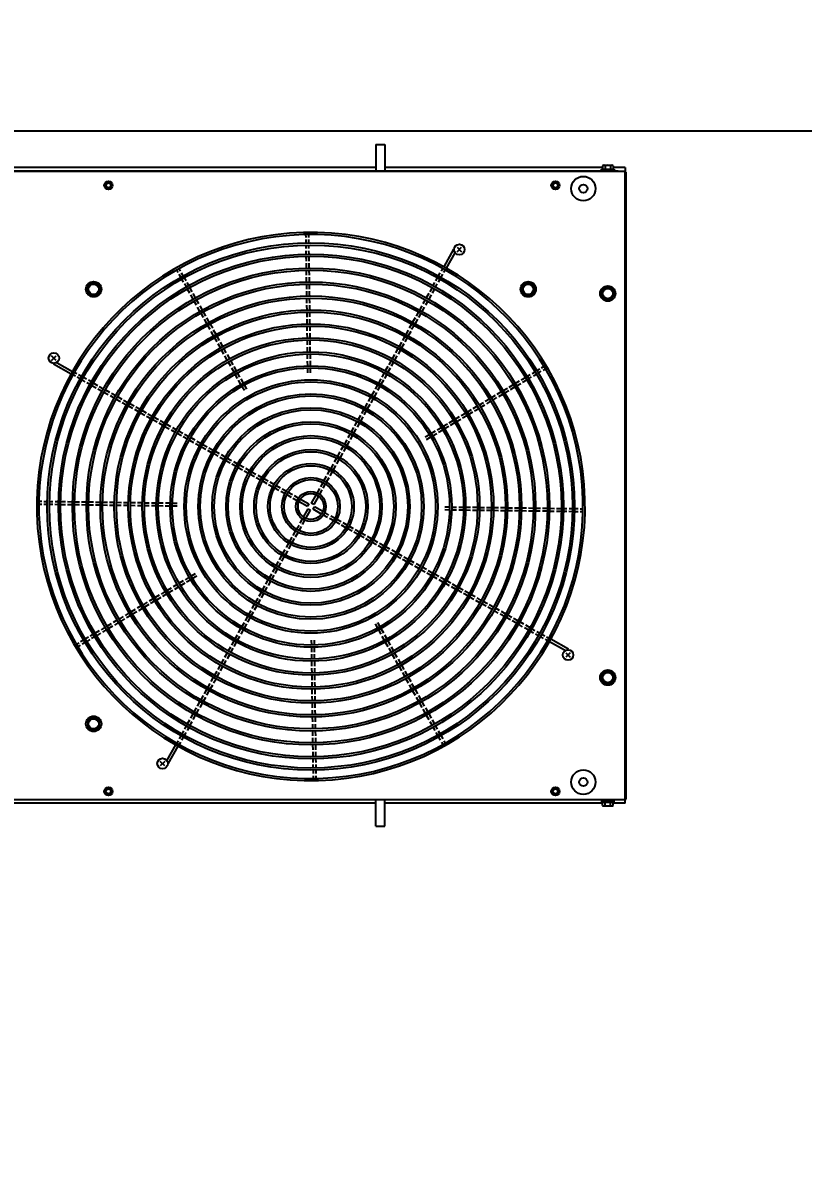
# Model space of a CAD drawing. Header units: millimetres. Extents: x -15161 to 10473752, y -72817 to 33960.
# Drawn here: x 74406.6 to 74518.3, y -45369.9 to -45206.5 of the extents above; entities that cross this region are included whole.
import ezdxf
from ezdxf import colors
from ezdxf.entities.mleader import LeaderData, LeaderLine
from ezdxf.enums import TextEntityAlignment as Align
from ezdxf.math import Vec2, Vec3

# ---------------------------------------------------------------- set-up
doc = ezdxf.new("R2010")
doc.units = ezdxf.units.MM
doc.styles.get("Standard").update_dxf_attribs({"font": 'arial.ttf'})

# ---------------------------------------------------------------- blocks, each defined once
blk = doc.blocks.new('建築底圖1140116')
blk.add_lwpolyline([(1710.08, -21908.9), (-1953.16, -21908.9)])
blk = doc.blocks.new('機組圖灰底')
at = {"color": 8}
for p, q in [((83260.22, -33323.92), (83261.52, -33323.92)), ((83260.22, -33323.92), (83260.22, -33327.74)), ((83261.52, -33323.92), (83261.52, -33327.74)), ((83260.22, -33327.24), (83151.62, -33327.24)), ((83292.69, -33327.24), (83261.52, -33327.24)), ((83292.67, -33326.97), (83292.67, -33327.45)), ((83292.86, -33326.9), (83293.98, -33326.9)), ((83293.05, -33326.97), (83293.05, -33327.45)), ((83293.8, -33326.97), (83293.8, -33327.45)), ((83294.17, -33326.97), (83294.17, -33327.45)), ((83295.92, -33327.24), (83294.19, -33327.24)), ((83295.92, -33327.24), (83295.92, -33327.77)), ((83295.92, -33327.77), (83115.92, -33327.77)), ((83295.8, -33327.77), (83116.04, -33327.77)), ((83292.54, -33327.74), (83119.32, -33327.74)), ((83292.52, -33327.77), (83292.52, -33327.45)), ((83292.52, -33327.45), (83294.32, -33327.45)), ((83294.32, -33327.61), (83292.52, -33327.61)), ((83294.32, -33327.77), (83292.52, -33327.77)), ((83293.26, -33327.61), (83293.42, -33327.45)), ((83293.42, -33327.61), (83293.58, -33327.45)), ((83294.32, -33327.45), (83294.32, -33327.77)), ((83294.92, -33327.74), (83294.34, -33327.74)), ((83294.92, -33327.74), (83294.95, -33327.77)), ((83295.92, -33331.27), (83295.92, -33327.77)), ((83296.04, -33327.87), (83295.92, -33327.87)), ((83295.92, -33417.65), (83295.92, -33327.89)), ((83296.04, -33417.67), (83296.04, -33327.87)), ((83250.22, -33337.23), (83250.21, -33336.83)), ((83250.62, -33337.23), (83250.61, -33336.83)), ((83250.23, -33338.03), (83250.22, -33337.53)), ((83250.24, -33338.83), (83250.23, -33338.33)), ((83250.63, -33338.03), (83250.62, -33337.53)), ((83250.64, -33338.83), (83250.63, -33338.33)), ((83271.85, -33338.65), (83272.49, -33339.28)), ((83271.85, -33339.28), (83272.49, -33338.65)), ((83250.25, -33339.63), (83250.24, -33339.13)), ((83250.26, -33340.63), (83250.25, -33339.93)), ((83250.27, -33340.63), (83250.26, -33339.93)), ((83250.65, -33339.63), (83250.64, -33339.13)), ((83250.66, -33340.63), (83250.65, -33339.93)), ((83250.67, -33340.63), (83250.66, -33339.93)), ((83271.34, -33338.92), (83269.93, -33341.43)), ((83271.5, -33339.45), (83270.28, -33341.63)), ((83231.91, -33342.24), (83231.71, -33341.89)), ((83232.25, -33342.05), (83232.06, -33341.7)), ((83250.28, -33341.63), (83250.27, -33340.93)), ((83250.29, -33342.63), (83250.28, -33341.93)), ((83250.68, -33341.63), (83250.67, -33340.93)), ((83250.69, -33342.63), (83250.68, -33341.93)), ((83269.59, -33342.05), (83269.78, -33341.7)), ((83269.94, -33342.24), (83270.13, -33341.89)), ((83232.3, -33342.94), (83232.05, -33342.5)), ((83232.64, -33342.74), (83232.4, -33342.31)), ((83232.69, -33343.64), (83232.44, -33343.2)), ((83233.04, -33343.44), (83232.79, -33343)), ((83250.3, -33343.63), (83250.3, -33342.93)), ((83250.7, -33343.63), (83250.7, -33342.93)), ((83268.81, -33343.44), (83269.05, -33343.01)), ((83269.16, -33343.64), (83269.4, -33343.2)), ((83269.2, -33342.74), (83269.44, -33342.31)), ((83269.55, -33342.94), (83269.79, -33342.5)), ((83233.08, -33344.33), (83232.83, -33343.9)), ((83233.43, -33344.14), (83233.18, -33343.7)), ((83233.57, -33345.21), (83233.22, -33344.6)), ((83233.92, -33345.01), (83233.57, -33344.4)), ((83234.4, -33345.88), (83234.06, -33345.27)), ((83250.32, -33344.63), (83250.31, -33343.93)), ((83250.33, -33345.63), (83250.32, -33344.93)), ((83250.72, -33344.63), (83250.71, -33343.93)), ((83250.73, -33345.63), (83250.72, -33344.93)), ((83267.78, -33345.27), (83267.44, -33345.88)), ((83268.27, -33344.4), (83267.93, -33345.01)), ((83268.62, -33344.6), (83268.27, -33345.21)), ((83268.42, -33344.14), (83268.66, -33343.7)), ((83268.76, -33344.34), (83269.01, -33343.9)), ((83234.06, -33346.08), (83233.71, -33345.47)), ((83234.54, -33346.95), (83234.2, -33346.34)), ((83234.89, -33346.76), (83234.55, -33346.15)), ((83250.34, -33346.63), (83250.33, -33345.93)), ((83250.74, -33346.63), (83250.73, -33345.93)), ((83250.76, -33347.62), (83250.75, -33346.93)), ((83267.29, -33346.15), (83266.95, -33346.76)), ((83267.64, -33346.34), (83267.3, -33346.95)), ((83268.13, -33345.47), (83267.79, -33346.08)), ((83235.03, -33347.82), (83234.69, -33347.21)), ((83235.38, -33347.63), (83235.04, -33347.02)), ((83235.52, -33348.7), (83235.18, -33348.09)), ((83235.87, -33348.5), (83235.53, -33347.89)), ((83250.36, -33347.63), (83250.35, -33346.93)), ((83250.37, -33348.63), (83250.36, -33347.93)), ((83250.77, -33348.62), (83250.76, -33347.92)), ((83266.31, -33347.89), (83265.97, -33348.5)), ((83266.66, -33348.09), (83266.32, -33348.7)), ((83266.8, -33347.02), (83266.46, -33347.63)), ((83267.15, -33347.21), (83266.81, -33347.82)), ((83236.01, -33349.57), (83235.67, -33348.96)), ((83236.36, -33349.37), (83236.02, -33348.76)), ((83236.5, -33350.44), (83236.16, -33349.83)), ((83236.85, -33350.25), (83236.51, -33349.64)), ((83250.38, -33349.63), (83250.37, -33348.93)), ((83250.4, -33350.63), (83250.39, -33349.93)), ((83250.78, -33349.62), (83250.77, -33348.92)), ((83250.8, -33350.62), (83250.79, -33349.92)), ((83265.34, -33349.64), (83264.99, -33350.25)), ((83265.68, -33349.83), (83265.34, -33350.44)), ((83265.82, -33348.76), (83265.48, -33349.37)), ((83266.17, -33348.96), (83265.83, -33349.57)), ((83236.99, -33351.31), (83236.65, -33350.7)), ((83237.34, -33351.12), (83236.99, -33350.51)), ((83237.48, -33352.19), (83237.13, -33351.58)), ((83237.83, -33351.99), (83237.48, -33351.38)), ((83250.41, -33351.63), (83250.4, -33350.93)), ((83250.81, -33351.62), (83250.8, -33350.92)), ((83264.36, -33351.38), (83264.02, -33351.99)), ((83264.71, -33351.58), (83264.36, -33352.19)), ((83264.85, -33350.51), (83264.5, -33351.12)), ((83265.2, -33350.7), (83264.85, -33351.31)), ((83237.97, -33353.06), (83237.62, -33352.45)), ((83238.31, -33352.86), (83237.97, -33352.25)), ((83238.45, -33353.93), (83238.11, -33353.32)), ((83238.8, -33353.74), (83238.46, -33353.13)), ((83250.42, -33352.63), (83250.41, -33351.93)), ((83250.43, -33353.63), (83250.42, -33352.93)), ((83250.82, -33352.62), (83250.81, -33351.92)), ((83250.83, -33353.62), (83250.82, -33352.92)), ((83263.38, -33353.13), (83263.04, -33353.74)), ((83263.73, -33353.32), (83263.39, -33353.93)), ((83263.87, -33352.25), (83263.53, -33352.86)), ((83264.22, -33352.45), (83263.88, -33353.06)), ((83213.79, -33354.84), (83214.43, -33354.2)), ((83214.43, -33354.84), (83213.79, -33354.2)), ((83238.94, -33354.8), (83238.6, -33354.19)), ((83239.29, -33354.61), (83238.95, -33354)), ((83239.43, -33355.68), (83239.09, -33355.07)), ((83239.78, -33355.48), (83239.44, -33354.87)), ((83250.45, -33354.63), (83250.44, -33353.93)), ((83250.46, -33355.63), (83250.45, -33354.93)), ((83250.85, -33354.62), (83250.84, -33353.92)), ((83250.86, -33355.62), (83250.85, -33354.92)), ((83262.4, -33354.87), (83262.06, -33355.48)), ((83262.75, -33355.07), (83262.41, -33355.68)), ((83262.89, -33354), (83262.55, -33354.61)), ((83263.24, -33354.19), (83262.9, -33354.8)), ((83214.06, -33355.35), (83216.58, -33356.77)), ((83214.6, -33355.2), (83216.78, -33356.42)), ((83217.39, -33356.76), (83217.04, -33356.56)), ((83239.92, -33356.55), (83239.58, -33355.94)), ((83240.27, -33356.35), (83239.93, -33355.74)), ((83240.76, -33357.23), (83240.42, -33356.62)), ((83250.47, -33356.63), (83250.46, -33355.93)), ((83250.87, -33356.62), (83250.86, -33355.92)), ((83261.42, -33356.62), (83261.08, -33357.23)), ((83261.91, -33355.74), (83261.57, -33356.35)), ((83262.26, -33355.94), (83261.92, -33356.55)), ((83282.57, -33356.71), (83283, -33356.46)), ((83283.26, -33356.3), (83283.69, -33356.05)), ((83283.47, -33356.65), (83283.9, -33356.39)), ((83283.95, -33355.9), (83284.29, -33355.69)), ((83284.15, -33356.24), (83284.5, -33356.04)), ((83217.19, -33357.11), (83216.84, -33356.91)), ((83217.89, -33357.5), (83217.45, -33357.25)), ((83218.09, -33357.15), (83217.65, -33356.9)), ((83218.59, -33357.89), (83218.15, -33357.64)), ((83218.78, -33357.54), (83218.35, -33357.3)), ((83219.29, -33358.28), (83218.85, -33358.04)), ((83219.48, -33357.93), (83219.05, -33357.69)), ((83219.74, -33358.08), (83220.35, -33358.42)), ((83240.41, -33357.42), (83240.07, -33356.81)), ((83240.9, -33358.29), (83240.56, -33357.68)), ((83241.25, -33358.1), (83240.91, -33357.49)), ((83241.74, -33358.97), (83241.39, -33358.36)), ((83260.45, -33358.36), (83260.11, -33358.97)), ((83260.94, -33357.49), (83260.59, -33358.1)), ((83261.29, -33357.68), (83260.94, -33358.29)), ((83261.77, -33356.81), (83261.43, -33357.42)), ((83279.31, -33358.66), (83279.91, -33358.3)), ((83280.17, -33358.15), (83280.77, -33357.79)), ((83280.37, -33358.49), (83280.98, -33358.13)), ((83281.03, -33357.64), (83281.63, -33357.28)), ((83281.23, -33357.98), (83281.83, -33357.62)), ((83281.89, -33357.12), (83282.32, -33356.87)), ((83282.09, -33357.47), (83282.52, -33357.21)), ((83282.78, -33357.06), (83283.21, -33356.8)), ((83219.55, -33358.43), (83220.16, -33358.77)), ((83220.42, -33358.92), (83221.03, -33359.26)), ((83220.61, -33358.57), (83221.23, -33358.91)), ((83221.29, -33359.41), (83221.9, -33359.75)), ((83221.49, -33359.06), (83222.1, -33359.4)), ((83222.16, -33359.89), (83222.78, -33360.24)), ((83222.36, -33359.54), (83222.97, -33359.89)), ((83241.39, -33359.17), (83241.04, -33358.56)), ((83259.96, -33359.23), (83259.62, -33359.84)), ((83260.31, -33359.43), (83259.97, -33360.04)), ((83260.8, -33358.56), (83260.45, -33359.17)), ((83276.73, -33360.19), (83277.33, -33359.83)), ((83277.59, -33359.68), (83278.19, -33359.32)), ((83277.8, -33360.02), (83278.4, -33359.67)), ((83278.45, -33359.17), (83279.05, -33358.81)), ((83278.65, -33359.51), (83279.26, -33359.15)), ((83279.51, -33359), (83280.12, -33358.64)), ((83223.04, -33360.38), (83223.65, -33360.72)), ((83223.23, -33360.03), (83223.84, -33360.38)), ((83223.91, -33360.87), (83224.52, -33361.21)), ((83224.1, -33360.52), (83224.72, -33360.86)), ((83224.78, -33361.36), (83225.39, -33361.7)), ((83224.98, -33361.01), (83225.59, -33361.35)), ((83225.85, -33361.5), (83226.46, -33361.84)), ((83258.98, -33360.98), (83258.64, -33361.59)), ((83259.33, -33361.17), (83258.99, -33361.78)), ((83259.47, -33360.1), (83259.13, -33360.72)), ((83259.82, -33360.3), (83259.48, -33360.91)), ((83274.15, -33361.72), (83274.75, -33361.37)), ((83275.01, -33361.21), (83275.61, -33360.86)), ((83275.22, -33361.56), (83275.82, -33361.2)), ((83275.87, -33360.7), (83276.47, -33360.34)), ((83276.08, -33361.05), (83276.68, -33360.69)), ((83276.94, -33360.54), (83277.54, -33360.18)), ((83225.65, -33361.85), (83226.26, -33362.19)), ((83226.53, -33362.34), (83227.14, -33362.68)), ((83226.72, -33361.99), (83227.33, -33362.33)), ((83227.4, -33362.83), (83228.01, -33363.17)), ((83227.59, -33362.48), (83228.21, -33362.82)), ((83228.47, -33362.97), (83229.08, -33363.31)), ((83258, -33362.72), (83257.66, -33363.33)), ((83258.35, -33362.92), (83258.01, -33363.53)), ((83258.49, -33361.85), (83258.15, -33362.46)), ((83258.84, -33362.05), (83258.5, -33362.66)), ((83271.57, -33363.26), (83272.18, -33362.9)), ((83271.78, -33363.6), (83272.38, -33363.24)), ((83272.43, -33362.75), (83273.04, -33362.39)), ((83272.64, -33363.09), (83273.24, -33362.73)), ((83273.29, -33362.24), (83273.89, -33361.88)), ((83273.5, -33362.58), (83274.1, -33362.22)), ((83274.36, -33362.07), (83274.96, -33361.71)), ((83228.27, -33363.32), (83228.88, -33363.66)), ((83229.14, -33363.8), (83229.75, -33364.15)), ((83229.34, -33363.45), (83229.95, -33363.8)), ((83230.02, -33364.29), (83230.63, -33364.63)), ((83230.21, -33363.94), (83230.82, -33364.29)), ((83230.89, -33364.78), (83231.5, -33365.12)), ((83231.08, -33364.43), (83231.69, -33364.77)), ((83257.03, -33364.47), (83256.68, -33365.08)), ((83257.37, -33364.66), (83257.03, -33365.27)), ((83257.51, -33363.59), (83257.17, -33364.21)), ((83257.86, -33363.79), (83257.52, -33364.4)), ((83269, -33364.79), (83269.6, -33364.43)), ((83269.2, -33365.14), (83269.8, -33364.78)), ((83269.86, -33364.28), (83270.46, -33363.92)), ((83270.06, -33364.62), (83270.66, -33364.27)), ((83270.71, -33363.77), (83271.32, -33363.41)), ((83270.92, -33364.11), (83271.52, -33363.76)), ((83231.76, -33365.27), (83232.37, -33365.61)), ((83231.96, -33364.92), (83232.57, -33365.26)), ((83232.63, -33365.76), (83233.24, -33366.1)), ((83232.83, -33365.41), (83233.44, -33365.75)), ((83233.51, -33366.25), (83234.12, -33366.59)), ((83233.7, -33365.9), (83234.31, -33366.24)), ((83234.57, -33366.39), (83235.18, -33366.73)), ((83256.05, -33366.21), (83255.71, -33366.82)), ((83256.4, -33366.41), (83256.05, -33367.02)), ((83256.54, -33365.34), (83256.19, -33365.95)), ((83256.89, -33365.54), (83256.54, -33366.15)), ((83267.28, -33365.81), (83267.88, -33365.46)), ((83267.48, -33366.16), (83268.08, -33365.8)), ((83268.14, -33365.3), (83268.74, -33364.95)), ((83268.34, -33365.65), (83268.94, -33365.29)), ((83234.38, -33366.74), (83234.99, -33367.08)), ((83235.25, -33367.23), (83235.86, -33367.57)), ((83235.45, -33366.88), (83236.06, -33367.22)), ((83236.12, -33367.71), (83236.73, -33368.06)), ((83236.32, -33367.37), (83236.93, -33367.71)), ((83237.19, -33367.85), (83237.8, -33368.2)), ((83255.07, -33367.96), (83254.73, -33368.57)), ((83255.42, -33368.15), (83255.08, -33368.76)), ((83255.56, -33367.09), (83255.22, -33367.7)), ((83255.91, -33367.28), (83255.57, -33367.89)), ((83237, -33368.2), (83237.61, -33368.55)), ((83237.87, -33368.69), (83238.48, -33369.03)), ((83238.06, -33368.34), (83238.67, -33368.68)), ((83238.74, -33369.18), (83239.35, -33369.52)), ((83238.94, -33368.83), (83239.55, -33369.17)), ((83239.61, -33369.67), (83240.22, -33370.01)), ((83239.81, -33369.32), (83240.42, -33369.66)), ((83240.68, -33369.81), (83241.29, -33370.15)), ((83254.09, -33369.7), (83253.75, -33370.31)), ((83254.58, -33368.83), (83254.24, -33369.44)), ((83254.93, -33369.03), (83254.59, -33369.64)), ((83240.49, -33370.16), (83241.1, -33370.5)), ((83241.36, -33370.65), (83241.97, -33370.99)), ((83241.55, -33370.3), (83242.17, -33370.64)), ((83242.23, -33371.14), (83242.84, -33371.48)), ((83242.43, -33370.79), (83243.04, -33371.13)), ((83243.3, -33371.28), (83243.91, -33371.62)), ((83253.6, -33370.58), (83253.26, -33371.19)), ((83253.95, -33370.77), (83253.61, -33371.38)), ((83254.44, -33369.9), (83254.1, -33370.51)), ((83243.1, -33371.62), (83243.71, -33371.97)), ((83243.98, -33372.11), (83244.59, -33372.46)), ((83244.17, -33371.76), (83244.78, -33372.11)), ((83244.85, -33372.6), (83245.46, -33372.94)), ((83245.04, -33372.25), (83245.66, -33372.6)), ((83245.92, -33372.74), (83246.53, -33373.08)), ((83252.63, -33372.32), (83252.28, -33372.93)), ((83252.97, -33372.52), (83252.63, -33373.13)), ((83253.11, -33371.45), (83252.77, -33372.06)), ((83253.46, -33371.64), (83253.12, -33372.26)), ((83245.72, -33373.09), (83246.33, -33373.43)), ((83246.6, -33373.58), (83247.21, -33373.92)), ((83246.79, -33373.23), (83247.4, -33373.57)), ((83247.47, -33374.07), (83248.08, -33374.41)), ((83247.66, -33373.72), (83248.28, -33374.06)), ((83248.34, -33374.56), (83248.96, -33374.9)), ((83248.54, -33374.21), (83249.15, -33374.55)), ((83249.41, -33374.7), (83250.62, -33375.38)), ((83251.65, -33374.07), (83250.97, -33375.28)), ((83251.99, -33374.27), (83251.32, -33375.47)), ((83252.14, -33373.2), (83251.79, -33373.81)), ((83252.48, -33373.39), (83252.14, -33374)), ((83212.37, -33375.47), (83211.97, -33375.47)), ((83212.38, -33375.07), (83211.98, -33375.07)), ((83213.17, -33375.48), (83212.67, -33375.48)), ((83213.18, -33375.08), (83212.68, -33375.08)), ((83213.97, -33375.49), (83213.47, -33375.49)), ((83213.98, -33375.09), (83213.48, -33375.09)), ((83214.77, -33375.51), (83214.27, -33375.5)), ((83214.78, -33375.11), (83214.28, -33375.1)), ((83215.77, -33375.52), (83215.07, -33375.51)), ((83215.78, -33375.12), (83215.08, -33375.11)), ((83216.77, -33375.53), (83216.07, -33375.52)), ((83216.78, -33375.13), (83216.08, -33375.12)), ((83217.77, -33375.55), (83217.07, -33375.54)), ((83217.78, -33375.15), (83217.08, -33375.14)), ((83218.77, -33375.56), (83218.07, -33375.55)), ((83218.78, -33375.16), (83218.08, -33375.15)), ((83219.77, -33375.57), (83219.07, -33375.56)), ((83219.78, -33375.17), (83219.08, -33375.16)), ((83220.77, -33375.58), (83220.07, -33375.58)), ((83220.78, -33375.18), (83220.08, -33375.18)), ((83221.77, -33375.6), (83221.07, -33375.59)), ((83221.78, -33375.2), (83221.08, -33375.19)), ((83222.77, -33375.61), (83222.07, -33375.6)), ((83222.78, -33375.21), (83222.08, -33375.2)), ((83223.77, -33375.62), (83223.07, -33375.61)), ((83223.78, -33375.22), (83223.08, -33375.21)), ((83224.77, -33375.64), (83224.07, -33375.63)), ((83224.78, -33375.24), (83224.08, -33375.23)), ((83225.77, -33375.65), (83225.07, -33375.64)), ((83225.78, -33375.25), (83225.08, -33375.24)), ((83226.77, -33375.66), (83226.07, -33375.65)), ((83226.78, -33375.26), (83226.08, -33375.25)), ((83227.77, -33375.67), (83227.07, -33375.67)), ((83227.78, -33375.27), (83227.08, -33375.27)), ((83228.77, -33375.69), (83228.07, -33375.68)), ((83228.78, -33375.29), (83228.08, -33375.28)), ((83229.77, -33375.7), (83229.07, -33375.69)), ((83229.78, -33375.3), (83229.08, -33375.29)), ((83230.77, -33375.71), (83230.07, -33375.7)), ((83230.78, -33375.31), (83230.08, -33375.3)), ((83231.77, -33375.73), (83231.07, -33375.72)), ((83231.78, -33375.33), (83231.08, -33375.32)), ((83249.22, -33375.05), (83250.42, -33375.73)), ((83249.85, -33377.28), (83250.52, -33376.08)), ((83250.2, -33377.48), (83250.87, -33376.27)), ((83250.62, -33375.38), (83250.42, -33375.73)), ((83250.52, -33376.08), (83250.87, -33376.27)), ((83251.32, -33375.47), (83250.97, -33375.28)), ((83251.22, -33376.17), (83251.42, -33375.82)), ((83252.43, -33376.85), (83251.22, -33376.17)), ((83252.62, -33376.5), (83251.42, -33375.82)), ((83270.07, -33375.82), (83270.77, -33375.83)), ((83270.07, -33376.22), (83270.77, -33376.23)), ((83271.07, -33375.84), (83271.77, -33375.84)), ((83271.07, -33376.24), (83271.77, -33376.24)), ((83272.07, -33375.85), (83272.77, -33375.86)), ((83272.07, -33376.25), (83272.77, -33376.26)), ((83273.07, -33375.86), (83273.77, -33375.87)), ((83273.07, -33376.26), (83273.77, -33376.27)), ((83274.07, -33375.87), (83274.77, -33375.88)), ((83274.07, -33376.27), (83274.77, -33376.28)), ((83275.07, -33375.89), (83275.77, -33375.9)), ((83275.07, -33376.29), (83275.77, -33376.3)), ((83276.07, -33375.9), (83276.77, -33375.91)), ((83276.07, -33376.3), (83276.77, -33376.31)), ((83277.07, -33375.91), (83277.77, -33375.92)), ((83277.07, -33376.31), (83277.77, -33376.32)), ((83278.07, -33375.93), (83278.77, -33375.93)), ((83278.07, -33376.33), (83278.76, -33376.33)), ((83279.06, -33376.34), (83279.76, -33376.35)), ((83279.07, -33375.94), (83279.77, -33375.95)), ((83280.07, -33375.95), (83280.77, -33375.96)), ((83281.07, -33375.96), (83281.77, -33375.97)), ((83282.07, -33375.98), (83282.77, -33375.99)), ((83283.07, -33375.99), (83283.77, -33376)), ((83284.07, -33376), (83284.77, -33376.01)), ((83285.07, -33376.02), (83285.77, -33376.03)), ((83286.07, -33376.03), (83286.77, -33376.04)), ((83287.07, -33376.04), (83287.57, -33376.05)), ((83287.87, -33376.05), (83288.37, -33376.06)), ((83288.67, -33376.06), (83289.17, -33376.07)), ((83289.47, -33376.08), (83289.87, -33376.08)), ((83249.36, -33378.16), (83249.7, -33377.54)), ((83249.71, -33378.35), (83250.05, -33377.74)), ((83253.3, -33377.34), (83252.69, -33377)), ((83253.5, -33376.99), (83252.89, -33376.65)), ((83254.18, -33377.83), (83253.57, -33377.49)), ((83254.37, -33377.48), (83253.76, -33377.14)), ((83255.05, -33378.32), (83254.44, -33377.97)), ((83255.25, -33377.97), (83254.63, -33377.63)), ((83280.06, -33376.35), (83280.76, -33376.36)), ((83281.06, -33376.36), (83281.76, -33376.37)), ((83282.06, -33376.38), (83282.76, -33376.39)), ((83283.06, -33376.39), (83283.76, -33376.4)), ((83284.06, -33376.4), (83284.76, -33376.41)), ((83285.06, -33376.42), (83285.76, -33376.43)), ((83286.06, -33376.43), (83286.76, -33376.44)), ((83287.06, -33376.44), (83287.56, -33376.45)), ((83287.86, -33376.45), (83288.36, -33376.46)), ((83288.66, -33376.46), (83289.16, -33376.47)), ((83289.46, -33376.48), (83289.86, -33376.48)), ((83248.38, -33379.9), (83248.72, -33379.29)), ((83248.73, -33380.1), (83249.07, -33379.49)), ((83248.87, -33379.03), (83249.21, -33378.42)), ((83249.22, -33379.23), (83249.56, -33378.61)), ((83255.92, -33378.81), (83255.31, -33378.46)), ((83256.12, -33378.46), (83255.51, -33378.12)), ((83256.8, -33379.3), (83256.19, -33378.95)), ((83256.99, -33378.95), (83256.38, -33378.6)), ((83257.67, -33379.78), (83257.06, -33379.44)), ((83257.86, -33379.44), (83257.25, -33379.09)), ((83258.74, -33379.92), (83258.13, -33379.58)), ((83247.4, -33381.65), (83247.74, -33381.04)), ((83247.75, -33381.85), (83248.09, -33381.23)), ((83247.89, -33380.78), (83248.23, -33380.17)), ((83248.24, -33380.97), (83248.58, -33380.36)), ((83258.54, -33380.27), (83257.93, -33379.93)), ((83259.41, -33380.76), (83258.8, -33380.42)), ((83259.61, -33380.41), (83259, -33380.07)), ((83260.29, -33381.25), (83259.68, -33380.91)), ((83260.48, -33380.9), (83259.87, -33380.56)), ((83261.36, -33381.39), (83260.74, -33381.05)), ((83246.42, -33383.4), (83246.76, -33382.78)), ((83246.91, -33382.52), (83247.25, -33381.91)), ((83247.26, -33382.72), (83247.6, -33382.11)), ((83261.16, -33381.74), (83260.55, -33381.4)), ((83262.03, -33382.23), (83261.42, -33381.89)), ((83262.23, -33381.88), (83261.62, -33381.54)), ((83262.9, -33382.72), (83262.29, -33382.38)), ((83263.1, -33382.37), (83262.49, -33382.03)), ((83263.78, -33383.21), (83263.17, -33382.86)), ((83263.97, -33382.86), (83263.36, -33382.52)), ((83245.93, -33384.27), (83246.28, -33383.66)), ((83246.28, -33384.46), (83246.62, -33383.85)), ((83246.77, -33383.59), (83247.11, -33382.98)), ((83264.65, -33383.7), (83264.04, -33383.35)), ((83264.85, -33383.35), (83264.23, -33383)), ((83265.52, -33384.18), (83264.91, -33383.84)), ((83265.72, -33383.83), (83265.11, -33383.49)), ((83266.39, -33384.67), (83265.78, -33384.33)), ((83266.59, -33384.32), (83265.98, -33383.98)), ((83267.46, -33384.81), (83266.85, -33384.47)), ((83233.5, -33385.9), (83232.9, -33386.26)), ((83234.36, -33385.39), (83233.76, -33385.75)), ((83234.56, -33385.73), (83233.96, -33386.09)), ((83244.96, -33386.01), (83245.3, -33385.4)), ((83245.3, -33386.21), (83245.65, -33385.6)), ((83245.44, -33385.14), (83245.79, -33384.53)), ((83245.79, -33385.34), (83246.14, -33384.73)), ((83267.27, -33385.16), (83266.66, -33384.82)), ((83268.14, -33385.65), (83267.53, -33385.31)), ((83268.34, -33385.3), (83267.72, -33384.96)), ((83269.01, -33386.14), (83268.4, -33385.8)), ((83269.21, -33385.79), (83268.6, -33385.45)), ((83270.08, -33386.28), (83269.47, -33385.94)), ((83230.92, -33387.44), (83230.32, -33387.79)), ((83231.13, -33387.78), (83230.52, -33388.14)), ((83231.78, -33386.92), (83231.18, -33387.28)), ((83231.99, -33387.27), (83231.38, -33387.63)), ((83232.64, -33386.41), (83232.04, -33386.77)), ((83232.85, -33386.76), (83232.24, -33387.11)), ((83233.71, -33386.25), (83233.1, -33386.6)), ((83243.98, -33387.76), (83244.32, -33387.15)), ((83244.33, -33387.95), (83244.67, -33387.34)), ((83244.47, -33386.89), (83244.81, -33386.28)), ((83244.82, -33387.08), (83245.16, -33386.47)), ((83269.88, -33386.63), (83269.27, -33386.29)), ((83270.76, -33387.12), (83270.15, -33386.77)), ((83270.95, -33386.77), (83270.34, -33386.43)), ((83271.63, -33387.61), (83271.02, -33387.26)), ((83271.82, -33387.26), (83271.21, -33386.91)), ((83272.5, -33388.09), (83271.89, -33387.75)), ((83272.7, -33387.75), (83272.09, -33387.4)), ((83228.34, -33388.97), (83227.74, -33389.33)), ((83228.55, -33389.31), (83227.95, -33389.67)), ((83229.2, -33388.46), (83228.6, -33388.82)), ((83229.41, -33388.8), (83228.81, -33389.16)), ((83230.06, -33387.95), (83229.46, -33388.3)), ((83230.27, -33388.29), (83229.67, -33388.65)), ((83243, -33389.5), (83243.34, -33388.89)), ((83243.35, -33389.7), (83243.69, -33389.09)), ((83243.49, -33388.63), (83243.83, -33388.02)), ((83243.84, -33388.83), (83244.18, -33388.22)), ((83273.37, -33388.58), (83272.76, -33388.24)), ((83273.57, -33388.23), (83272.96, -33387.89)), ((83274.25, -33389.07), (83273.64, -33388.73)), ((83274.44, -33388.72), (83273.83, -33388.38)), ((83275.12, -33389.56), (83274.51, -33389.22)), ((83275.31, -33389.21), (83274.7, -33388.87)), ((83276.19, -33389.7), (83275.58, -33389.36)), ((83224.91, -33391.01), (83224.3, -33391.37)), ((83225.77, -33390.5), (83225.16, -33390.86)), ((83225.97, -33390.85), (83225.37, -33391.2)), ((83226.62, -33389.99), (83226.02, -33390.35)), ((83226.83, -33390.34), (83226.23, -33390.69)), ((83227.48, -33389.48), (83226.88, -33389.84)), ((83227.69, -33389.82), (83227.09, -33390.18)), ((83242.02, -33391.25), (83242.36, -33390.64)), ((83242.37, -33391.44), (83242.71, -33390.83)), ((83242.51, -33390.38), (83242.85, -33389.77)), ((83242.86, -33390.57), (83243.2, -33389.96)), ((83275.99, -33390.05), (83275.38, -33389.71)), ((83276.86, -33390.54), (83276.25, -33390.2)), ((83277.06, -33390.19), (83276.45, -33389.85)), ((83277.74, -33391.03), (83277.13, -33390.68)), ((83277.93, -33390.68), (83277.32, -33390.34)), ((83278.8, -33391.17), (83278.19, -33390.82)), ((83222.33, -33392.55), (83221.73, -33392.91)), ((83223.19, -33392.04), (83222.58, -33392.39)), ((83223.39, -33392.38), (83222.79, -33392.74)), ((83224.05, -33391.53), (83223.44, -33391.88)), ((83224.25, -33391.87), (83223.65, -33392.23)), ((83225.11, -33391.36), (83224.51, -33391.72)), ((83241.04, -33392.99), (83241.39, -33392.38)), ((83241.39, -33393.19), (83241.74, -33392.58)), ((83241.53, -33392.12), (83241.88, -33391.51)), ((83241.88, -33392.32), (83242.22, -33391.71)), ((83260.11, -33392.58), (83260.45, -33393.19)), ((83260.45, -33392.38), (83260.8, -33392.99)), ((83278.61, -33391.52), (83278, -33391.17)), ((83279.48, -33392), (83278.87, -33391.66)), ((83279.68, -33391.66), (83279.07, -33391.31)), ((83280.35, -33392.49), (83279.74, -33392.15)), ((83280.55, -33392.14), (83279.94, -33391.8)), ((83281.23, -33392.98), (83280.62, -33392.64)), ((83281.42, -33392.63), (83280.81, -33392.29)), ((83219.75, -33394.08), (83219.32, -33394.34)), ((83220.61, -33393.57), (83220.01, -33393.93)), ((83220.81, -33393.91), (83220.21, -33394.27)), ((83221.47, -33393.06), (83220.87, -33393.42)), ((83221.67, -33393.4), (83221.07, -33393.76)), ((83222.53, -33392.89), (83221.93, -33393.25)), ((83240.07, -33394.74), (83240.41, -33394.13)), ((83240.42, -33394.93), (83240.76, -33394.32)), ((83240.56, -33393.87), (83240.9, -33393.26)), ((83240.91, -33394.06), (83241.25, -33393.45)), ((83260.59, -33393.45), (83260.94, -33394.06)), ((83260.94, -33393.26), (83261.29, -33393.87)), ((83261.08, -33394.32), (83261.42, -33394.93)), ((83261.43, -33394.13), (83261.77, -33394.74)), ((83282.1, -33393.47), (83281.49, -33393.13)), ((83282.29, -33393.12), (83281.68, -33392.78)), ((83282.36, -33393.62), (83282.8, -33393.86)), ((83282.56, -33393.27), (83282.99, -33393.51)), ((83283.06, -33394.01), (83283.49, -33394.25)), ((83283.25, -33393.66), (83283.69, -33393.91)), ((83283.95, -33394.05), (83284.39, -33394.3)), ((83217.68, -33395.31), (83217.34, -33395.51)), ((83217.89, -33395.65), (83217.55, -33395.85)), ((83218.37, -33394.9), (83217.94, -33395.15)), ((83218.58, -33395.24), (83218.15, -33395.5)), ((83219.06, -33394.49), (83218.63, -33394.74)), ((83219.26, -33394.83), (83218.83, -33395.09)), ((83219.95, -33394.42), (83219.52, -33394.68)), ((83239.09, -33396.48), (83239.43, -33395.87)), ((83239.58, -33395.61), (83239.92, -33395)), ((83239.93, -33395.81), (83240.27, -33395.2)), ((83250.97, -33394.92), (83250.98, -33395.62)), ((83250.98, -33395.92), (83250.99, -33396.62)), ((83251.37, -33394.92), (83251.38, -33395.62)), ((83251.38, -33395.92), (83251.39, -33396.62)), ((83261.57, -33395.2), (83261.91, -33395.81)), ((83261.92, -33395), (83262.26, -33395.61)), ((83262.41, -33395.87), (83262.75, -33396.48)), ((83283.76, -33394.4), (83284.19, -33394.65)), ((83284.45, -33394.79), (83284.8, -33394.99)), ((83284.65, -33394.44), (83285, -33394.64)), ((83287.24, -33396.35), (83285.07, -33395.13)), ((83287.78, -33396.19), (83285.26, -33394.78)), ((83238.6, -33397.36), (83238.94, -33396.75)), ((83238.95, -33397.55), (83239.29, -33396.94)), ((83239.44, -33396.68), (83239.78, -33396.07)), ((83250.99, -33396.92), (83251, -33397.62)), ((83251.39, -33396.92), (83251.4, -33397.62)), ((83262.06, -33396.07), (83262.4, -33396.68)), ((83262.55, -33396.94), (83262.89, -33397.55)), ((83262.9, -33396.75), (83263.24, -33397.36)), ((83288.05, -33396.71), (83287.41, -33397.34)), ((83287.41, -33396.71), (83288.05, -33397.34)), ((83237.62, -33399.1), (83237.97, -33398.49)), ((83237.97, -33399.3), (83238.31, -33398.69)), ((83238.11, -33398.23), (83238.45, -33397.62)), ((83238.46, -33398.42), (83238.8, -33397.81)), ((83251.01, -33397.92), (83251.02, -33398.62)), ((83251.02, -33398.92), (83251.03, -33399.62)), ((83251.41, -33397.92), (83251.42, -33398.62)), ((83251.42, -33398.92), (83251.43, -33399.62)), ((83263.04, -33397.81), (83263.38, -33398.42)), ((83263.39, -33397.62), (83263.73, -33398.23)), ((83263.53, -33398.69), (83263.87, -33399.3)), ((83263.88, -33398.49), (83264.22, -33399.1)), ((83236.65, -33400.85), (83236.99, -33400.23)), ((83236.99, -33401.04), (83237.34, -33400.43)), ((83237.13, -33399.97), (83237.48, -33399.36)), ((83237.48, -33400.17), (83237.83, -33399.56)), ((83251.03, -33399.92), (83251.04, -33400.62)), ((83251.43, -33399.92), (83251.44, -33400.62)), ((83264.02, -33399.56), (83264.36, -33400.17)), ((83264.36, -33399.36), (83264.71, -33399.97)), ((83264.5, -33400.43), (83264.85, -33401.04)), ((83264.85, -33400.23), (83265.2, -33400.85)), ((83235.67, -33402.59), (83236.01, -33401.98)), ((83236.02, -33402.79), (83236.36, -33402.18)), ((83236.16, -33401.72), (83236.5, -33401.11)), ((83236.51, -33401.91), (83236.85, -33401.3)), ((83251.05, -33400.92), (83251.06, -33401.62)), ((83251.06, -33401.92), (83251.07, -33402.62)), ((83251.45, -33400.92), (83251.46, -33401.62)), ((83251.46, -33401.92), (83251.47, -33402.62)), ((83264.99, -33401.3), (83265.34, -33401.91)), ((83265.34, -33401.11), (83265.68, -33401.72)), ((83265.48, -33402.18), (83265.82, -33402.79)), ((83265.83, -33401.98), (83266.17, -33402.59)), ((83234.69, -33404.34), (83235.03, -33403.72)), ((83235.04, -33404.53), (83235.38, -33403.92)), ((83235.18, -33403.46), (83235.52, -33402.85)), ((83235.53, -33403.66), (83235.87, -33403.05)), ((83251.07, -33402.92), (83251.08, -33403.62)), ((83251.08, -33403.92), (83251.09, -33404.62)), ((83251.47, -33402.92), (83251.48, -33403.62)), ((83251.48, -33403.92), (83251.49, -33404.62)), ((83265.97, -33403.05), (83266.31, -33403.66)), ((83266.32, -33402.85), (83266.66, -33403.46)), ((83266.46, -33403.92), (83266.8, -33404.53)), ((83266.81, -33403.72), (83267.15, -33404.34)), ((83233.71, -33406.08), (83234.06, -33405.47)), ((83234.06, -33406.28), (83234.4, -33405.66)), ((83234.2, -33405.21), (83234.54, -33404.6)), ((83234.55, -33405.4), (83234.89, -33404.79)), ((83251.1, -33404.92), (83251.11, -33405.62)), ((83251.5, -33404.92), (83251.51, -33405.62)), ((83266.95, -33404.79), (83267.29, -33405.4)), ((83267.3, -33404.6), (83267.64, -33405.21)), ((83267.44, -33405.66), (83267.78, -33406.28)), ((83267.79, -33405.47), (83268.13, -33406.08)), ((83233.08, -33407.21), (83232.83, -33407.65)), ((83233.22, -33406.95), (83233.57, -33406.34)), ((83233.57, -33407.15), (83233.92, -33406.54)), ((83251.11, -33405.92), (83251.12, -33406.62)), ((83251.12, -33406.92), (83251.13, -33407.62)), ((83251.51, -33405.92), (83251.52, -33406.62)), ((83251.52, -33406.92), (83251.53, -33407.62)), ((83267.93, -33406.54), (83268.27, -33407.15)), ((83268.27, -33406.34), (83268.62, -33406.95)), ((83268.76, -33407.21), (83269.01, -33407.65)), ((83232.29, -33408.61), (83232.05, -33409.05)), ((83232.64, -33408.8), (83232.4, -33409.24)), ((83232.69, -33407.91), (83232.44, -33408.35)), ((83233.03, -33408.11), (83232.79, -33408.54)), ((83233.43, -33407.41), (83233.18, -33407.85)), ((83251.14, -33407.92), (83251.15, -33408.62)), ((83251.15, -33408.92), (83251.16, -33409.62)), ((83251.54, -33407.92), (83251.55, -33408.62)), ((83251.55, -33408.92), (83251.56, -33409.62)), ((83268.41, -33407.41), (83268.66, -33407.85)), ((83268.81, -33408.11), (83269.05, -33408.54)), ((83269.15, -33407.91), (83269.4, -33408.35)), ((83269.2, -33408.81), (83269.44, -33409.24)), ((83269.55, -33408.61), (83269.79, -33409.05)), ((83230.34, -33412.09), (83231.56, -33409.92)), ((83230.5, -33412.63), (83231.91, -33410.11)), ((83231.9, -33409.31), (83231.71, -33409.66)), ((83232.25, -33409.5), (83232.06, -33409.85)), ((83251.16, -33409.92), (83251.17, -33410.62)), ((83251.56, -33409.92), (83251.57, -33410.62)), ((83269.59, -33409.5), (83269.78, -33409.85)), ((83269.94, -33409.31), (83270.13, -33409.66)), ((83229.99, -33412.9), (83229.35, -33412.27)), ((83229.99, -33412.27), (83229.35, -33412.9)), ((83251.18, -33410.92), (83251.18, -33411.62)), ((83251.19, -33411.92), (83251.2, -33412.42)), ((83251.58, -33410.92), (83251.58, -33411.62)), ((83251.59, -33411.92), (83251.6, -33412.42)), ((83251.2, -33412.72), (83251.21, -33413.22)), ((83251.2, -33412.72), (83251.21, -33413.22)), ((83251.22, -33413.52), (83251.22, -33413.77)), ((83251.22, -33413.52), (83251.22, -33414.02)), ((83251.6, -33412.72), (83251.61, -33413.22)), ((83251.6, -33412.72), (83251.61, -33413.22)), ((83251.62, -33413.52), (83251.62, -33413.77)), ((83251.62, -33413.52), (83251.62, -33414.02)), ((83251.23, -33414.32), (83251.23, -33414.72)), ((83251.63, -33414.32), (83251.63, -33414.72)), ((83295.92, -33417.77), (83295.92, -33414.27)), ((83295.92, -33417.77), (83115.92, -33417.77)), ((83295.8, -33417.77), (83116.04, -33417.77)), ((83260.22, -33418.24), (83151.62, -33418.24)), ((83260.22, -33421.56), (83260.22, -33417.77)), ((83261.52, -33421.56), (83261.52, -33417.77)), ((83292.67, -33418.24), (83261.52, -33418.24)), ((83292.52, -33417.77), (83292.52, -33418.09)), ((83294.32, -33417.77), (83292.52, -33417.77)), ((83294.32, -33417.93), (83292.52, -33417.93)), ((83292.52, -33418.09), (83294.32, -33418.09)), ((83292.67, -33418.57), (83292.67, -33418.09)), ((83292.86, -33418.64), (83293.98, -33418.64)), ((83293.05, -33418.57), (83293.05, -33418.09)), ((83293.26, -33417.93), (83293.42, -33418.09)), ((83293.42, -33417.93), (83293.58, -33418.09)), ((83293.8, -33418.57), (83293.8, -33418.09)), ((83294.17, -33418.57), (83294.17, -33418.09)), ((83295.92, -33418.24), (83294.17, -33418.24)), ((83294.32, -33418.09), (83294.32, -33417.77)), ((83295.92, -33417.55), (83296.04, -33417.55)), ((83295.92, -33418.24), (83295.92, -33417.67)), ((83295.92, -33417.67), (83296.04, -33417.67)), ((83260.22, -33421.56), (83261.52, -33421.56))]:
    blk.add_line(p, q, dxfattribs=at)
for points in [[(83221.69, -33329.38), (83221.46, -33329.77), (83221.69, -33330.17), (83222.15, -33330.17), (83222.38, -33329.77), (83222.15, -33329.38)], [(83285.69, -33329.38), (83285.46, -33329.77), (83285.69, -33330.17), (83286.15, -33330.17), (83286.38, -33329.77), (83286.15, -33329.38)], [(83219.32, -33343.81), (83218.83, -33344.66), (83219.32, -33345.51), (83220.3, -33345.51), (83220.79, -33344.66), (83220.3, -33343.81)], [(83282.88, -33344.17), (83282.03, -33343.68), (83281.18, -33344.17), (83281.18, -33345.15), (83282.03, -33345.64), (83282.88, -33345.15)], [(83292.93, -33344.43), (83292.44, -33345.27), (83292.93, -33346.12), (83293.91, -33346.12), (83294.4, -33345.27), (83293.91, -33344.43)], [(83292.93, -33399.43), (83292.44, -33400.27), (83292.93, -33401.12), (83293.91, -33401.12), (83294.4, -33400.27), (83293.91, -33399.43)], [(83218.96, -33407.38), (83219.81, -33407.87), (83220.66, -33407.38), (83220.66, -33406.4), (83219.81, -33405.91), (83218.96, -33406.4)], [(83221.69, -33416.18), (83221.46, -33416.57), (83221.69, -33416.97), (83222.15, -33416.97), (83222.38, -33416.57), (83222.15, -33416.18)], [(83285.69, -33416.18), (83285.46, -33416.57), (83285.69, -33416.97), (83286.15, -33416.97), (83286.38, -33416.57), (83286.15, -33416.18)]]:
    blk.add_lwpolyline(points, close=True, dxfattribs=at)
for centre, radius in [((83289.92, -33330.24), 1.75), ((83221.92, -33329.77), 0.6), ((83221.92, -33329.77), 0.345), ((83285.92, -33329.77), 0.6), ((83285.92, -33329.77), 0.345), ((83289.92, -33330.24), 0.6), ((83250.92, -33375.77), 37.75), ((83250.92, -33375.77), 37.45), ((83272.17, -33338.97), 0.75), ((83250.92, -33375.77), 36.15), ((83250.92, -33375.77), 35.85), ((83250.92, -33375.77), 34.15), ((83250.92, -33375.77), 33.85), ((83219.81, -33344.66), 1.1), ((83250.92, -33375.77), 32.15), ((83282.03, -33344.66), 1.1), ((83250.92, -33375.77), 31.85), ((83219.81, -33344.66), 0.735), ((83282.03, -33344.66), 0.735), ((83293.42, -33345.27), 1.1), ((83293.42, -33345.27), 0.735), ((83250.92, -33375.77), 30.15), ((83250.92, -33375.77), 29.85), ((83250.92, -33375.77), 28.15), ((83250.92, -33375.77), 27.85), ((83250.92, -33375.77), 26.15), ((83250.92, -33375.77), 25.85), ((83250.92, -33375.77), 24.15), ((83250.92, -33375.77), 23.85), ((83214.11, -33354.52), 0.75), ((83250.92, -33375.77), 22.15), ((83250.92, -33375.77), 21.85), ((83250.92, -33375.77), 20.15), ((83250.92, -33375.77), 19.85), ((83250.92, -33375.77), 18.15), ((83250.92, -33375.77), 17.85), ((83250.92, -33375.77), 16.15), ((83250.92, -33375.77), 15.85), ((83250.92, -33375.77), 14.15), ((83250.92, -33375.77), 13.85), ((83250.92, -33375.77), 12.15), ((83250.92, -33375.77), 11.85), ((83250.92, -33375.77), 10.15), ((83250.92, -33375.77), 9.85), ((83250.92, -33375.77), 8.15), ((83250.92, -33375.77), 7.85), ((83250.92, -33375.77), 6.15), ((83250.92, -33375.77), 5.85), ((83250.92, -33375.77), 4.15), ((83250.92, -33375.77), 3.85), ((83250.92, -33375.77), 2.15), ((83250.92, -33375.77), 1.85), ((83287.73, -33397.03), 0.75), ((83293.42, -33400.27), 1.1), ((83293.42, -33400.27), 0.735), ((83219.81, -33406.89), 1.1), ((83219.81, -33406.89), 0.735), ((83229.67, -33412.58), 0.75), ((83289.92, -33415.24), 1.75), ((83289.92, -33415.24), 0.6), ((83221.92, -33416.57), 0.6), ((83221.92, -33416.57), 0.345), ((83285.92, -33416.57), 0.6), ((83285.92, -33416.57), 0.345)]:
    blk.add_circle(centre, radius, dxfattribs=at)
for centre, radius, start, end in [((83292.86, -33327.19), 0.286, 49.0554, 130.9446), ((83293.42, -33327.94), 1.04, 68.853, 111.147), ((83293.98, -33327.19), 0.286, 49.0554, 130.9446), ((83250.92, -33375.77), 39.25, 271.5568, 271.5458), ((83250.92, -33375.77), 38.95, 271.572, 271.5714), ((83292.86, -33418.36), 0.286, 229.0554, 310.9446), ((83293.42, -33417.61), 1.04, 248.853, 291.147), ((83293.98, -33418.36), 0.286, 229.0554, 310.9446)]:
    blk.add_arc(centre, radius, start, end, dxfattribs=at)
blk = doc.blocks.new('_DetailCallout')
at = {"color": 0, "linetype": 'ByBlock', "lineweight": -2, "transparency": 16777216}
blk.add_line((8, 0), (-8, 0), dxfattribs=at)
blk.add_circle((0, 0), 8, dxfattribs=at)
at = {"color": 0, "transparency": 16777216}
for tag, p in [('視圖號碼', (0, 1)), ('圖紙號碼', (0, -6))]:
    blk.add_attdef(tag, text='', height=3, dxfattribs=at).set_placement(p, align=Align.CENTER)

msp = doc.modelspace()

# ---------------------------------------------------------------- block references
at = {"color": 2}
msp.add_blockref('建築底圖1140116', (74574.9411, -23313.1136), dxfattribs=at)
at = {"color": 190}
msp.add_blockref('機組圖灰底', (-8803.0592, -11899.9929), dxfattribs=at)

# ---------------------------------------------------------------- leaders
at = {"color": 54}
ml = msp.add_multileader_block('Standard', dxfattribs=at)
ml.set_content('_DetailCallout', color=54, scale=15)
ml.set_attribute('視圖號碼', '冷凍庫', width=0)
ml.set_attribute('圖紙號碼', 'E機', width=0)
ml.set_leader_properties()
ml.build(insert=Vec2(0, 0))
ml.multileader.update_dxf_attribs({"leader_type": 0})
ctx = ml.context
ctx.base_point, ctx.plane_origin = Vec3(74492.8614, -45537.0769), Vec3(74612.8614, -45537.0769)
notes = []
notes.append((ctx, [(0, (0, 0, 0), (0, 0), (1, 0), 1, [])]))
ctx.block.insert = Vec3(74612.8614, -45537.0769)
at = {"color": 30}
ml = msp.add_multileader_block('Standard', dxfattribs=at)
ml.set_content('_DetailCallout', color=30, scale=15)
ml.set_attribute('視圖號碼', '冷凍庫', width=0)
ml.set_attribute('圖紙號碼', 'E', width=0)
ml.set_leader_properties()
ml.build(insert=Vec2(0, 0))
ml.multileader.update_dxf_attribs({"leader_type": 0})
ctx = ml.context
ctx.base_point, ctx.plane_origin = Vec3(75349.539, -47538.8607), Vec3(75469.539, -47538.8607)
notes.append((ctx, [(0, (0, 0, 0), (0, 0), (1, 0), 1, [])]))
ctx.block.insert = Vec3(75469.539, -47538.8607)
ml = msp.add_multileader_block('Standard', dxfattribs=at)
ml.set_content('_DetailCallout', color=30, scale=15)
ml.set_attribute('視圖號碼', '急速庫', width=0)
ml.set_attribute('圖紙號碼', 'B', width=0)
ml.set_leader_properties()
ml.build(insert=Vec2(0, 0))
ml.multileader.update_dxf_attribs({"leader_type": 0})
ctx = ml.context
ctx.base_point, ctx.plane_origin = Vec3(93372.1061, -47545.9996), Vec3(93492.1061, -47545.9996)
notes.append((ctx, [(0, (0, 0, 0), (0, 0), (1, 0), 1, [])]))
ctx.block.insert = Vec3(93492.1061, -47545.9996)
ml = msp.add_multileader_block('Standard', dxfattribs=at)
ml.set_content('_DetailCallout', color=30, scale=15)
ml.set_attribute('視圖號碼', '急速庫', width=0)
ml.set_attribute('圖紙號碼', 'A-2', width=0)
ml.set_leader_properties()
ml.build(insert=Vec2(0, 0))
ml.multileader.update_dxf_attribs({"leader_type": 0})
ctx = ml.context
ctx.base_point, ctx.plane_origin = Vec3(93704.3054, -47545.9996), Vec3(93824.3054, -47545.9996)
notes.append((ctx, [(0, (0, 0, 0), (0, 0), (1, 0), 1, [])]))
ctx.block.insert = Vec3(93824.3054, -47545.9996)
ml = msp.add_multileader_block('Standard', dxfattribs=at)
ml.set_content('_DetailCallout', color=30, scale=15)
ml.set_attribute('視圖號碼', '急速庫', width=0)
ml.set_attribute('圖紙號碼', 'A-1', width=0)
ml.set_leader_properties()
ml.build(insert=Vec2(0, 0))
ml.multileader.update_dxf_attribs({"leader_type": 0})
ctx = ml.context
ctx.base_point, ctx.plane_origin = Vec3(94041.3644, -47545.9996), Vec3(94161.3644, -47545.9996)
notes.append((ctx, [(0, (0, 0, 0), (0, 0), (1, 0), 1, [])]))
ctx.block.insert = Vec3(94161.3644, -47545.9996)
ml = msp.add_multileader_block('Standard', dxfattribs=at)
ml.set_content('_DetailCallout', color=30, scale=15)
ml.set_attribute('視圖號碼', '半成品', width=0)
ml.set_attribute('圖紙號碼', 'B', width=0)
ml.set_leader_properties()
ml.build(insert=Vec2(0, 0))
ml.multileader.update_dxf_attribs({"leader_type": 0})
ctx = ml.context
ctx.base_point, ctx.plane_origin = Vec3(93372.1061, -48769.6603), Vec3(93492.1061, -48769.6603)
notes.append((ctx, [(0, (0, 0, 0), (0, 0), (1, 0), 1, [])]))
ctx.block.insert = Vec3(93492.1061, -48769.6603)
ml = msp.add_multileader_block('Standard', dxfattribs=at)
ml.set_content('_DetailCallout', color=30, scale=15)
ml.set_attribute('視圖號碼', '半成品', width=0)
ml.set_attribute('圖紙號碼', 'A-2', width=0)
ml.set_leader_properties()
ml.build(insert=Vec2(0, 0))
ml.multileader.update_dxf_attribs({"leader_type": 0})
ctx = ml.context
ctx.base_point, ctx.plane_origin = Vec3(93704.3054, -48769.6603), Vec3(93824.3054, -48769.6603)
notes.append((ctx, [(0, (0, 0, 0), (0, 0), (1, 0), 1, [])]))
ctx.block.insert = Vec3(93824.3054, -48769.6603)
ml = msp.add_multileader_block('Standard', dxfattribs=at)
ml.set_content('_DetailCallout', color=30, scale=15)
ml.set_attribute('視圖號碼', '半成品', width=0)
ml.set_attribute('圖紙號碼', 'A-1', width=0)
ml.set_leader_properties()
ml.build(insert=Vec2(0, 0))
ml.multileader.update_dxf_attribs({"leader_type": 0})
ctx = ml.context
ctx.base_point, ctx.plane_origin = Vec3(94041.3644, -48769.6603), Vec3(94161.3644, -48769.6603)
notes.append((ctx, [(0, (0, 0, 0), (0, 0), (1, 0), 1, [])]))
ctx.block.insert = Vec3(94161.3644, -48769.6603)
at = {"color": 54}
ml = msp.add_multileader_block('Standard', dxfattribs=at)
ml.set_content('_DetailCallout', color=54, scale=15)
ml.set_attribute('視圖號碼', '急速庫', width=0)
ml.set_attribute('圖紙號碼', 'A機', width=0)
ml.set_leader_properties()
ml.build(insert=Vec2(0, 0))
ml.multileader.update_dxf_attribs({"leader_type": 0})
ctx = ml.context
ctx.base_point, ctx.plane_origin = Vec3(92864.6909, -48811.8789), Vec3(92984.6909, -48811.8789)
notes.append((ctx, [(0, (0, 0, 0), (0, 0), (1, 0), 1, [])]))
ctx.block.insert = Vec3(92984.6909, -48811.8789)
ml = msp.add_multileader_block('Standard', dxfattribs=at)
ml.set_content('_DetailCallout', color=54, scale=15)
ml.set_attribute('視圖號碼', '半成品', width=0)
ml.set_attribute('圖紙號碼', 'A機', width=0)
ml.set_leader_properties()
ml.build(insert=Vec2(0, 0))
ml.multileader.update_dxf_attribs({"leader_type": 0})
ctx = ml.context
ctx.base_point, ctx.plane_origin = Vec3(92588.6191, -48811.8789), Vec3(92708.6191, -48811.8789)
notes.append((ctx, [(0, (0, 0, 0), (0, 0), (1, 0), 1, [])]))
ctx.block.insert = Vec3(92708.6191, -48811.8789)
ml = msp.add_multileader_block('Standard', dxfattribs=at)
ml.set_content('_DetailCallout', color=54, scale=15)
ml.set_attribute('視圖號碼', '急速庫', width=0)
ml.set_attribute('圖紙號碼', 'B機', width=0)
ml.set_leader_properties()
ml.build(insert=Vec2(0, 0))
ml.multileader.update_dxf_attribs({"leader_type": 0})
ctx = ml.context
ctx.base_point, ctx.plane_origin = Vec3(92864.6909, -49217.4155), Vec3(92984.6909, -49217.4155)
notes.append((ctx, [(0, (0, 0, 0), (0, 0), (1, 0), 1, [])]))
ctx.block.insert = Vec3(92984.6909, -49217.4155)
ml = msp.add_multileader_block('Standard', dxfattribs=at)
ml.set_content('_DetailCallout', color=54, scale=15)
ml.set_attribute('視圖號碼', '半成品', width=0)
ml.set_attribute('圖紙號碼', 'B機', width=0)
ml.set_leader_properties()
ml.build(insert=Vec2(0, 0))
ml.multileader.update_dxf_attribs({"leader_type": 0})
ctx = ml.context
ctx.base_point, ctx.plane_origin = Vec3(92588.6191, -49217.4155), Vec3(92708.6191, -49217.4155)
notes.append((ctx, [(0, (0, 0, 0), (0, 0), (1, 0), 1, [])]))
ctx.block.insert = Vec3(92708.6191, -49217.4155)
at = {"color": 230}
ml = msp.add_multileader_block('Standard', dxfattribs=at)
ml.set_content('_DetailCallout', color=230, scale=15)
ml.set_attribute('視圖號碼', '急速庫', width=0)
ml.set_attribute('圖紙號碼', 'B機', width=0)
ml.set_leader_properties()
ml.build(insert=Vec2(0, 0))
ml.multileader.update_dxf_attribs({"leader_type": 0})
ctx = ml.context
ctx.base_point, ctx.plane_origin = Vec3(92705.7859, -47644.3382), Vec3(92825.7859, -47644.3382)
notes.append((ctx, [(0, (0, 0, 0), (0, 0), (1, 0), 1, [])]))
ctx.block.insert = Vec3(92825.7859, -47644.3382)
ml = msp.add_multileader_block('Standard', dxfattribs=at)
ml.set_content('_DetailCallout', color=230, scale=15)
ml.set_attribute('視圖號碼', '半成品', width=0)
ml.set_attribute('圖紙號碼', 'B機', width=0)
ml.set_leader_properties()
ml.build(insert=Vec2(0, 0))
ml.multileader.update_dxf_attribs({"leader_type": 0})
ctx = ml.context
ctx.base_point, ctx.plane_origin = Vec3(92429.7141, -47644.3382), Vec3(92549.7141, -47644.3382)
notes.append((ctx, [(0, (0, 0, 0), (0, 0), (1, 0), 1, [])]))
ctx.block.insert = Vec3(92549.7141, -47644.3382)
ml = msp.add_multileader_block('Standard', dxfattribs=at)
ml.set_content('_DetailCallout', color=230, scale=15)
ml.set_attribute('視圖號碼', '急速庫', width=0)
ml.set_attribute('圖紙號碼', 'A機', width=0)
ml.set_leader_properties()
ml.build(insert=Vec2(0, 0))
ml.multileader.update_dxf_attribs({"leader_type": 0})
ctx = ml.context
ctx.base_point, ctx.plane_origin = Vec3(92705.7859, -47937.3382), Vec3(92825.7859, -47937.3382)
notes.append((ctx, [(0, (0, 0, 0), (0, 0), (1, 0), 1, [])]))
ctx.block.insert = Vec3(92825.7859, -47937.3382)
ml = msp.add_multileader_block('Standard', dxfattribs=at)
ml.set_content('_DetailCallout', color=230, scale=15)
ml.set_attribute('視圖號碼', '半成品', width=0)
ml.set_attribute('圖紙號碼', 'A機', width=0)
ml.set_leader_properties()
ml.build(insert=Vec2(0, 0))
ml.multileader.update_dxf_attribs({"leader_type": 0})
ctx = ml.context
ctx.base_point, ctx.plane_origin = Vec3(92429.7141, -47937.3382), Vec3(92549.7141, -47937.3382)
notes.append((ctx, [(0, (0, 0, 0), (0, 0), (1, 0), 1, [])]))
ctx.block.insert = Vec3(92549.7141, -47937.3382)
at = {"color": 30}
ml = msp.add_multileader_block('Standard', dxfattribs=at)
ml.set_content('_DetailCallout', color=30, scale=15)
ml.set_attribute('視圖號碼', '冷藏庫', width=0)
ml.set_attribute('圖紙號碼', 'A', width=0)
ml.set_leader_properties()
ml.build(insert=Vec2(0, 0))
ml.multileader.update_dxf_attribs({"leader_type": 0})
ctx = ml.context
ctx.base_point, ctx.plane_origin = Vec3(95395.445, -46487.1906), Vec3(95515.445, -46487.1906)
notes.append((ctx, [(0, (0, 0, 0), (0, 0), (1, 0), 1, [])]))
ctx.block.insert = Vec3(95515.445, -46487.1906)
at = {"color": 54}
ml = msp.add_multileader_block('Standard', dxfattribs=at)
ml.set_content('_DetailCallout', color=54, scale=15)
ml.set_attribute('視圖號碼', '冷藏庫', width=0)
ml.set_attribute('圖紙號碼', 'A機', width=0)
ml.set_leader_properties()
ml.build(insert=Vec2(0, 0))
ml.multileader.update_dxf_attribs({"leader_type": 0})
ctx = ml.context
ctx.base_point, ctx.plane_origin = Vec3(95523.1747, -46044.6887), Vec3(95643.1747, -46044.6887)
notes.append((ctx, [(0, (0, 0, 0), (0, 0), (1, 0), 1, [])]))
ctx.block.insert = Vec3(95643.1747, -46044.6887)
at = {"color": 230}
ml = msp.add_multileader_block('Standard', dxfattribs=at)
ml.set_content('_DetailCallout', color=230, scale=15)
ml.set_attribute('視圖號碼', '冷藏庫', width=0)
ml.set_attribute('圖紙號碼', 'A機', width=0)
ml.set_leader_properties()
ml.build(insert=Vec2(0, 0))
ml.multileader.update_dxf_attribs({"leader_type": 0})
ctx = ml.context
ctx.base_point, ctx.plane_origin = Vec3(94919.177, -46299.7897), Vec3(95039.177, -46299.7897)
notes.append((ctx, [(0, (0, 0, 0), (0, 0), (1, 0), 1, [])]))
ctx.block.insert = Vec3(95039.177, -46299.7897)
for ctx, leaders in notes:
    for number, flags, end, landing, length, lines in leaders:
        leader = LeaderData()
        leader.index, (leader.has_last_leader_line, leader.has_dogleg_vector, leader.attachment_direction) = number, flags
        leader.last_leader_point, leader.dogleg_vector, leader.dogleg_length = Vec3(end), Vec3(landing), length
        for number, points, colour, breaks in lines:
            line = LeaderLine()
            line.index, line.vertices, line.color, line.breaks = number, Vec3.list(points), colors.encode_raw_color(colour), breaks
            leader.lines.append(line)
        ctx.leaders.append(leader)

doc.saveas('drawing.dxf')
